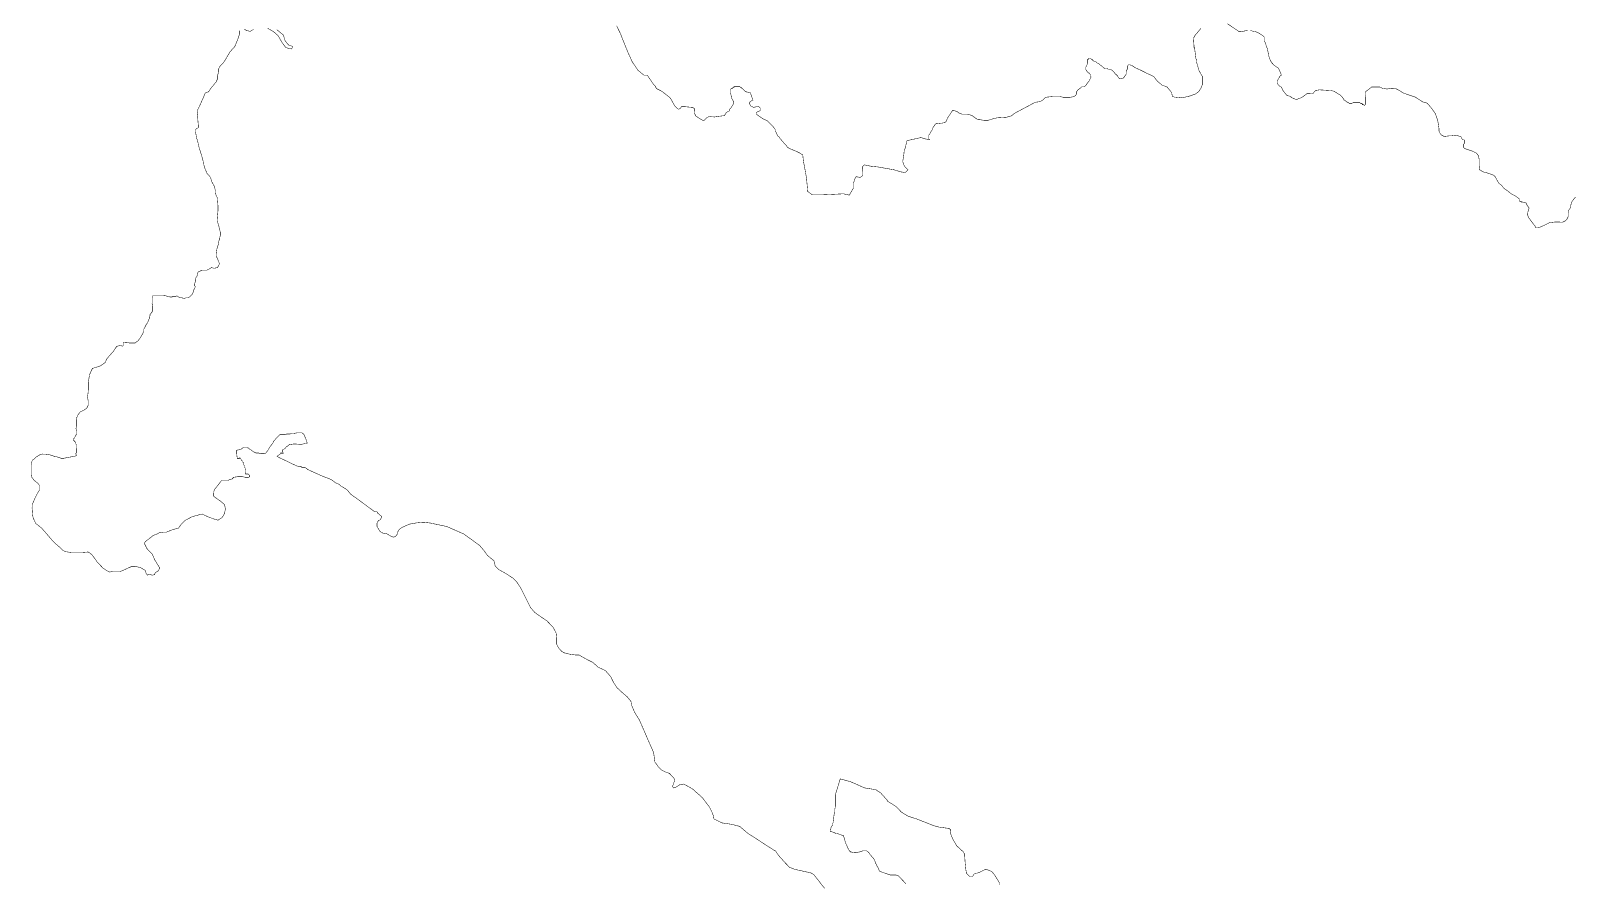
# Model space of a CAD drawing. Header units: metres. Extents: x 273899 to 302286, y 1977397 to 2102169.
# Drawn here: x 281283 to 290609, y 2013582 to 2018734 of the extents above; entities that cross this region are included whole.
import ezdxf

# ---------------------------------------------------------------- set-up
doc = ezdxf.new("R2010")
doc.units = ezdxf.units.M
doc.header["$MEASUREMENT"] = 0
doc.layers.add('HAZARDS LINE', color=1, linetype='Continuous')

msp = doc.modelspace()

# ---------------------------------------------------------------- linework, layer by layer
at = {"layer": 'HAZARDS LINE', "lineweight": 18}
for points in [[(282574.1, 2018743.3, 3, 3, 0), (282590, 2018735.2, 3, 3, 0), (282610, 2018730.9, 3, 3, 0), (282630.2, 2018742.8, 3, 3, 0)], [(282714.3, 2018749.9, 3, 3, 0), (282750.2, 2018729.5, 3, 3, 0), (282778, 2018705.2, 3, 3, 0), (282801.6, 2018664.9, 3, 3, 0), (282825.3, 2018632.6, 3, 3, 0), (282857.3, 2018624.3, 3, 3, 0), (282865.4, 2018632.2, 3, 3, 0), (282865.4, 2018640.2, 3, 3, 0), (282841.5, 2018648.5, 3, 3, 0), (282821.7, 2018672.7, 3, 3, 0), (282810.1, 2018708.9, 3, 3, 0), (282770.3, 2018741.3, 3, 3, 0)], [(284825.4, 2018764.5, 3, 3, 0), (284849, 2018716.2, 3, 3, 0), (284872.4, 2018655.9, 3, 3, 0), (284895.9, 2018599.5, 3, 3, 0), (284919.4, 2018547.2, 3, 3, 0), (284954.9, 2018494.8, 3, 3, 0), (284990.6, 2018466.4, 3, 3, 0), (285010.7, 2018466.2, 3, 3, 0), (285018.6, 2018454.1, 3, 3, 0), (285030.4, 2018437.9, 3, 3, 0), (285046.2, 2018413.7, 3, 3, 0), (285058.1, 2018401.6, 3, 3, 0), (285062, 2018393.5, 3, 3, 0), (285065.9, 2018385.5, 3, 3, 0), (285097.8, 2018369.1, 3, 3, 0), (285129.6, 2018344.8, 3, 3, 0), (285149.5, 2018328.6, 3, 3, 0), (285177, 2018280.2, 3, 3, 0), (285192.9, 2018264, 3, 3, 0), (285200.8, 2018259.9, 3, 3, 0), (285212.9, 2018267.8, 3, 3, 0), (285217, 2018275.8, 3, 3, 0), (285237.1, 2018275.6, 3, 3, 0), (285285.1, 2018271.1, 3, 3, 0), (285297, 2018263, 3, 3, 0), (285296.7, 2018234.9, 3, 3, 0), (285304.6, 2018218.8, 3, 3, 0), (285336.4, 2018198.5, 3, 3, 0), (285352.4, 2018190.3, 3, 3, 0), (285364.5, 2018202.2, 3, 3, 0), (285372.6, 2018210.1, 3, 3, 0), (285388.7, 2018218, 3, 3, 0), (285400.7, 2018213.8, 3, 3, 0), (285420.7, 2018213.6, 3, 3, 0), (285440.7, 2018217.4, 3, 3, 0), (285476.8, 2018221.1, 3, 3, 0), (285489.1, 2018241, 3, 3, 0), (285505.2, 2018248.8, 3, 3, 0), (285509.3, 2018260.8, 3, 3, 0), (285517.4, 2018268.7, 3, 3, 0), (285529.6, 2018288.6, 3, 3, 0), (285533.8, 2018304.6, 3, 3, 0), (285522, 2018324.8, 3, 3, 0), (285514.3, 2018356.9, 3, 3, 0), (285514.5, 2018380.9, 3, 3, 0), (285518.6, 2018384.9, 3, 3, 0), (285526.6, 2018384.8, 3, 3, 0), (285526.6, 2018388.8, 3, 3, 0), (285530.7, 2018392.8, 3, 3, 0), (285534.7, 2018392.7, 3, 3, 0), (285534.7, 2018396.7, 3, 3, 0), (285570.7, 2018396.4, 3, 3, 0), (285574.7, 2018392.3, 3, 3, 0), (285578.7, 2018392.3, 3, 3, 0), (285578.7, 2018388.3, 3, 3, 0), (285582.7, 2018388.2, 3, 3, 0), (285586.6, 2018384.2, 3, 3, 0), (285594.6, 2018376.1, 3, 3, 0), (285602.5, 2018368, 3, 3, 0), (285606.5, 2018368, 3, 3, 0), (285610.5, 2018363.9, 3, 3, 0), (285614.5, 2018363.9, 3, 3, 0), (285634.5, 2018359.7, 3, 3, 0), (285642.2, 2018335.6, 3, 3, 0), (285650, 2018315.5, 3, 3, 0), (285633.9, 2018307.6, 3, 3, 0), (285629.8, 2018299.6, 3, 3, 0), (285629.8, 2018291.6, 3, 3, 0), (285637.7, 2018279.5, 3, 3, 0), (285653.6, 2018271.3, 3, 3, 0), (285669.7, 2018275.2, 3, 3, 0), (285681.7, 2018279.1, 3, 3, 0), (285693.6, 2018266.9, 3, 3, 0), (285693.4, 2018250.9, 3, 3, 0), (285681.4, 2018247, 3, 3, 0), (285669.3, 2018239.1, 3, 3, 0), (285669.2, 2018231.1, 3, 3, 0), (285709, 2018202.7, 3, 3, 0), (285736.9, 2018190.4, 3, 3, 0), (285772.6, 2018154, 3, 3, 0), (285784.4, 2018137.8, 3, 3, 0), (285784.3, 2018125.8, 3, 3, 0), (285792.2, 2018117.7, 3, 3, 0), (285796.1, 2018105.6, 3, 3, 0), (285804, 2018093.5, 3, 3, 0), (285808, 2018093.5, 3, 3, 0), (285808, 2018089.5, 3, 3, 0), (285812, 2018089.5, 3, 3, 0), (285811.9, 2018085.5, 3, 3, 0), (285835.7, 2018057.2, 3, 3, 0), (285839.6, 2018053.1, 3, 3, 0), (285843.6, 2018049.1, 3, 3, 0), (285851.5, 2018041, 3, 3, 0), (285859.4, 2018028.9, 3, 3, 0), (285875.4, 2018020.7, 3, 3, 0), (285915.2, 2018004.3, 3, 3, 0), (285931.2, 2017996.1, 3, 3, 0), (285951.1, 2017983.9, 3, 3, 0), (285954.7, 2017947.8, 3, 3, 0), (285962.3, 2017907.6, 3, 3, 0), (285973.7, 2017843.4, 3, 3, 0), (285980.9, 2017763.2, 3, 3, 0), (286008.7, 2017742.9, 3, 3, 0), (286056.8, 2017742.4, 3, 3, 0), (286132.9, 2017745.7, 3, 3, 0), (286197.1, 2017749, 3, 3, 0), (286233, 2017740.6, 3, 3, 0), (286237.1, 2017748.6, 3, 3, 0), (286257.5, 2017784.5, 3, 3, 0), (286257.8, 2017812.5, 3, 3, 0), (286266.1, 2017840.5, 3, 3, 0), (286274.2, 2017852.4, 3, 3, 0), (286298.2, 2017848.1, 3, 3, 0), (286314.3, 2017860, 3, 3, 0), (286314.5, 2017880, 3, 3, 0), (286310.7, 2017900.1, 3, 3, 0), (286310.9, 2017912.1, 3, 3, 0), (286323, 2017924, 3, 3, 0), (286363, 2017915.6, 3, 3, 0), (286407, 2017911.1, 3, 3, 0), (286503, 2017894.1, 3, 3, 0), (286542.9, 2017881.7, 3, 3, 0), (286570.9, 2017877.4, 3, 3, 0), (286587.1, 2017893.3, 3, 3, 0), (286579.1, 2017901.4, 3, 3, 0), (286567.2, 2017913.5, 3, 3, 0), (286559.4, 2017929.6, 3, 3, 0), (286555.5, 2017945.7, 3, 3, 0), (286559.8, 2017969.7, 3, 3, 0), (286564.2, 2018005.7, 3, 3, 0), (286572.5, 2018033.7, 3, 3, 0), (286580.8, 2018069.6, 3, 3, 0), (286613, 2018077.3, 3, 3, 0), (286649.1, 2018085, 3, 3, 0), (286665.2, 2018088.8, 3, 3, 0), (286693.1, 2018080.5, 3, 3, 0), (286717.1, 2018076.3, 3, 3, 0), (286713.1, 2018080.3, 3, 3, 0), (286713.4, 2018104.3, 3, 3, 0), (286717.4, 2018108.3, 3, 3, 0), (286725.6, 2018124.2, 3, 3, 0), (286733.7, 2018136.2, 3, 3, 0), (286737.8, 2018144.1, 3, 3, 0), (286737.9, 2018148.2, 3, 3, 0), (286754.1, 2018172, 3, 3, 0), (286786.2, 2018175.7, 3, 3, 0), (286790.2, 2018175.7, 3, 3, 0), (286810.3, 2018179.5, 3, 3, 0), (286818.4, 2018187.4, 3, 3, 0), (286826.6, 2018207.3, 3, 3, 0), (286842.8, 2018231.2, 3, 3, 0), (286851, 2018243.2, 3, 3, 0), (286855.1, 2018251.1, 3, 3, 0), (286867.1, 2018251, 3, 3, 0), (286883.1, 2018246.8, 3, 3, 0), (286899, 2018234.7, 3, 3, 0), (286914.9, 2018230.5, 3, 3, 0), (286947, 2018230.2, 3, 3, 0), (286974.9, 2018221.9, 3, 3, 0), (286990.8, 2018209.7, 3, 3, 0), (287002.8, 2018201.5, 3, 3, 0), (287010.7, 2018197.5, 3, 3, 0), (287018.8, 2018197.4, 3, 3, 0), (287046.7, 2018193.1, 3, 3, 0), (287070.8, 2018192.8, 3, 3, 0), (287094.9, 2018200.6, 3, 3, 0), (287127, 2018208.3, 3, 3, 0), (287183.1, 2018211.7, 3, 3, 0), (287211.2, 2018219.5, 3, 3, 0), (287231.4, 2018235.3, 3, 3, 0), (287267.7, 2018254.9, 3, 3, 0), (287320, 2018282.5, 3, 3, 0), (287356.3, 2018302.1, 3, 3, 0), (287384.4, 2018305.8, 3, 3, 0), (287400.5, 2018313.7, 3, 3, 0), (287416.6, 2018329.5, 3, 3, 0), (287428.7, 2018333.4, 3, 3, 0), (287464.8, 2018337.1, 3, 3, 0), (287508.8, 2018336.6, 3, 3, 0), (287524.8, 2018332.5, 3, 3, 0), (287564.9, 2018332, 3, 3, 0), (287589, 2018335.8, 3, 3, 0), (287601, 2018343.7, 3, 3, 0), (287605.1, 2018351.7, 3, 3, 0), (287605.3, 2018363.7, 3, 3, 0), (287613.4, 2018375.6, 3, 3, 0), (287629.5, 2018387.5, 3, 3, 0), (287637.6, 2018395.4, 3, 3, 0), (287653.6, 2018395.2, 3, 3, 0), (287665.8, 2018407.1, 3, 3, 0), (287669.9, 2018415.1, 3, 3, 0), (287682, 2018431, 3, 3, 0), (287690.2, 2018447, 3, 3, 0), (287694.3, 2018454.9, 3, 3, 0), (287690.4, 2018463, 3, 3, 0), (287690.5, 2018471, 3, 3, 0), (287682.5, 2018475.1, 3, 3, 0), (287682.5, 2018479.1, 3, 3, 0), (287678.5, 2018479.1, 3, 3, 0), (287674.6, 2018483.2, 3, 3, 0), (287670.6, 2018487.2, 3, 3, 0), (287666.7, 2018495.3, 3, 3, 0), (287662.7, 2018499.3, 3, 3, 0), (287662.9, 2018515.3, 3, 3, 0), (287671.1, 2018531.3, 3, 3, 0), (287671.3, 2018559.3, 3, 3, 0), (287675.3, 2018559.3, 3, 3, 0), (287679.4, 2018567.3, 3, 3, 0), (287691.4, 2018567.1, 3, 3, 0), (287695.4, 2018563.1, 3, 3, 0), (287703.4, 2018559, 3, 3, 0), (287703.3, 2018555, 3, 3, 0), (287711.3, 2018550.9, 3, 3, 0), (287715.3, 2018550.9, 3, 3, 0), (287719.3, 2018546.8, 3, 3, 0), (287723.3, 2018546.8, 3, 3, 0), (287731.2, 2018538.7, 3, 3, 0), (287735.2, 2018538.6, 3, 3, 0), (287743.2, 2018534.6, 3, 3, 0), (287743.1, 2018530.5, 3, 3, 0), (287759.1, 2018522.4, 3, 3, 0), (287759, 2018518.4, 3, 3, 0), (287763, 2018518.3, 3, 3, 0), (287767, 2018514.3, 3, 3, 0), (287771, 2018510.2, 3, 3, 0), (287778.9, 2018506.1, 3, 3, 0), (287791, 2018506, 3, 3, 0), (287798.9, 2018501.9, 3, 3, 0), (287806.9, 2018501.9, 3, 3, 0), (287814.9, 2018497.8, 3, 3, 0), (287818.9, 2018497.7, 3, 3, 0), (287822.9, 2018493.7, 3, 3, 0), (287830.8, 2018485.6, 3, 3, 0), (287834.8, 2018481.5, 3, 3, 0), (287838.7, 2018477.5, 3, 3, 0), (287838.7, 2018473.5, 3, 3, 0), (287846.7, 2018469.4, 3, 3, 0), (287850.6, 2018465.4, 3, 3, 0), (287854.6, 2018461.3, 3, 3, 0), (287858.5, 2018453.3, 3, 3, 0), (287862.5, 2018449.2, 3, 3, 0), (287866.4, 2018445.2, 3, 3, 0), (287870.5, 2018445.1, 3, 3, 0), (287890.5, 2018448.9, 3, 3, 0), (287906.8, 2018472.8, 3, 3, 0), (287907, 2018492.8, 3, 3, 0), (287915.1, 2018504.8, 3, 3, 0), (287915.3, 2018520.8, 3, 3, 0), (287919.4, 2018528.8, 3, 3, 0), (287931.4, 2018528.6, 3, 3, 0), (287935.4, 2018524.6, 3, 3, 0), (287939.4, 2018524.5, 3, 3, 0), (287947.3, 2018520.5, 3, 3, 0), (287959.3, 2018512.3, 3, 3, 0), (287967.2, 2018508.2, 3, 3, 0), (287995.1, 2018495.9, 3, 3, 0), (288035, 2018475.5, 3, 3, 0), (288062.9, 2018463.2, 3, 3, 0), (288074.8, 2018455.1, 3, 3, 0), (288094.6, 2018430.8, 3, 3, 0), (288098.6, 2018426.8, 3, 3, 0), (288122.4, 2018406.5, 3, 3, 0), (288134.4, 2018402.4, 3, 3, 0), (288142.4, 2018398.3, 3, 3, 0), (288154.3, 2018394.2, 3, 3, 0), (288174.1, 2018369.9, 3, 3, 0), (288182, 2018357.8, 3, 3, 0), (288185.8, 2018337.8, 3, 3, 0), (288197.8, 2018333.6, 3, 3, 0), (288237.8, 2018329.2, 3, 3, 0), (288261.9, 2018333, 3, 3, 0), (288294, 2018340.7, 3, 3, 0), (288326.2, 2018352.4, 3, 3, 0), (288346.3, 2018368.2, 3, 3, 0), (288358.6, 2018388.1, 3, 3, 0), (288366.8, 2018408, 3, 3, 0), (288367.3, 2018460.1, 3, 3, 0), (288363.3, 2018464.1, 3, 3, 0), (288343.7, 2018500.4, 3, 3, 0), (288343.7, 2018504.4, 3, 3, 0), (288332.1, 2018544.6, 3, 3, 0), (288332.3, 2018560.6, 3, 3, 0), (288328.3, 2018564.7, 3, 3, 0), (288320.9, 2018624.8, 3, 3, 0), (288321, 2018632.8, 3, 3, 0), (288317, 2018632.9, 3, 3, 0), (288317, 2018636.9, 3, 3, 0), (288313.5, 2018689, 3, 3, 0), (288321.7, 2018704.9, 3, 3, 0), (288358.2, 2018748.6, 3, 3, 0)], [(288518.7, 2018777.1, 3, 3, 0), (288589.4, 2018729.2, 3, 3, 0), (288601.4, 2018729.1, 3, 3, 0), (288641.5, 2018736.8, 3, 3, 0)], [(286082.3, 2013551.7, 3, 3, 0), (286019, 2013632.4, 3, 3, 0), (286007.1, 2013640.6, 3, 3, 0), (285999.1, 2013644.6, 3, 3, 0), (285903.2, 2013665.6, 3, 3, 0), (285871.3, 2013678, 3, 3, 0), (285843.5, 2013706.3, 3, 3, 0), (285803.9, 2013750.8, 3, 3, 0), (285788.1, 2013775, 3, 3, 0), (285784.2, 2013779, 3, 3, 0), (285780.2, 2013779.1, 3, 3, 0), (285617, 2013884.9, 3, 3, 0), (285569.4, 2013925.4, 3, 3, 0), (285521.4, 2013937.9, 3, 3, 0), (285461.4, 2013946.6, 3, 3, 0), (285429.6, 2013962.9, 3, 3, 0), (285413.6, 2013971.1, 3, 3, 0), (285409.8, 2013991.2, 3, 3, 0), (285402, 2014011.3, 3, 3, 0), (285386.3, 2014043.5, 3, 3, 0), (285342.8, 2014100, 3, 3, 0), (285283.3, 2014152.7, 3, 3, 0), (285231.5, 2014181.3, 3, 3, 0), (285207.4, 2014177.5, 3, 3, 0), (285183.2, 2014161.7, 3, 3, 0), (285171.2, 2014157.8, 3, 3, 0), (285163.2, 2014165.9, 3, 3, 0), (285167.4, 2014177.9, 3, 3, 0), (285175.6, 2014201.9, 3, 3, 0), (285171.8, 2014217.9, 3, 3, 0), (285155.9, 2014234.1, 3, 3, 0), (285144, 2014246.3, 3, 3, 0), (285120.1, 2014254.5, 3, 3, 0), (285096.2, 2014266.8, 3, 3, 0), (285076.4, 2014287, 3, 3, 0), (285056.6, 2014315.3, 3, 3, 0), (285049.2, 2014371.4, 3, 3, 0), (285013.9, 2014451.9, 3, 3, 0), (284963.1, 2014568.6, 3, 3, 0), (284935.5, 2014612.9, 3, 3, 0), (284915.9, 2014657.2, 3, 3, 0), (284912.1, 2014681.3, 3, 3, 0), (284888.4, 2014709.6, 3, 3, 0), (284864.5, 2014729.8, 3, 3, 0), (284828.8, 2014762.3, 3, 3, 0), (284805.2, 2014798.6, 3, 3, 0), (284789.5, 2014830.8, 3, 3, 0), (284757.8, 2014867.1, 3, 3, 0), (284713.9, 2014887.6, 3, 3, 0), (284682.2, 2014916, 3, 3, 0), (284642.3, 2014936.4, 3, 3, 0), (284598.5, 2014960.9, 3, 3, 0), (284578.5, 2014961.1, 3, 3, 0), (284546.5, 2014965.4, 3, 3, 0), (284510.5, 2014973.8, 3, 3, 0), (284494.6, 2014982, 3, 3, 0), (284478.7, 2014998.2, 3, 3, 0), (284470.8, 2015010.3, 3, 3, 0), (284463, 2015026.4, 3, 3, 0), (284463.3, 2015058.4, 3, 3, 0), (284459.7, 2015094.5, 3, 3, 0), (284440, 2015130.8, 3, 3, 0), (284404.3, 2015167.2, 3, 3, 0), (284356.6, 2015199.7, 3, 3, 0), (284328.8, 2015220, 3, 3, 0), (284305, 2015248.3, 3, 3, 0), (284246.1, 2015365.1, 3, 3, 0), (284222.5, 2015401.4, 3, 3, 0), (284198.7, 2015425.7, 3, 3, 0), (284154.9, 2015454.2, 3, 3, 0), (284111.1, 2015478.7, 3, 3, 0), (284091.3, 2015498.9, 3, 3, 0), (284083.6, 2015531, 3, 3, 0), (284043.9, 2015563.5, 3, 3, 0), (284024.1, 2015591.7, 3, 3, 0), (283996.4, 2015624, 3, 3, 0), (283901, 2015693.1, 3, 3, 0), (283797.3, 2015738.2, 3, 3, 0), (283697.4, 2015759.3, 3, 3, 0), (283657.4, 2015763.7, 3, 3, 0), (283617.3, 2015760.1, 3, 3, 0), (283573.1, 2015752.5, 3, 3, 0), (283536.9, 2015736.9, 3, 3, 0), (283516.8, 2015725.1, 3, 3, 0), (283504.6, 2015713.2, 3, 3, 0), (283500.4, 2015693.2, 3, 3, 0), (283488.2, 2015677.3, 3, 3, 0), (283476.2, 2015673.4, 3, 3, 0), (283464.2, 2015677.5, 3, 3, 0), (283436.3, 2015693.8, 3, 3, 0), (283412.3, 2015698.1, 3, 3, 0), (283396.4, 2015706.3, 3, 3, 0), (283388.5, 2015718.4, 3, 3, 0), (283376.7, 2015738.5, 3, 3, 0), (283376.9, 2015758.5, 3, 3, 0), (283385.1, 2015774.5, 3, 3, 0), (283397.1, 2015778.4, 3, 3, 0), (283405.4, 2015798.3, 3, 3, 0), (283381.5, 2015818.6, 3, 3, 0), (283377.6, 2015822.6, 3, 3, 0), (283377.6, 2015826.6, 3, 3, 0), (283373.6, 2015826.7, 3, 3, 0), (283357.6, 2015830.8, 3, 3, 0), (283270.2, 2015895.8, 3, 3, 0), (283218.5, 2015932.4, 3, 3, 0), (283194.7, 2015960.7, 3, 3, 0), (283154.9, 2015985.1, 3, 3, 0), (283147, 2015993.2, 3, 3, 0), (283127, 2016001.5, 3, 3, 0), (283099.2, 2016021.8, 3, 3, 0), (283079.3, 2016030, 3, 3, 0), (283047.3, 2016042.3, 3, 3, 0), (283019.4, 2016054.6, 3, 3, 0), (282991.5, 2016066.9, 3, 3, 0), (282955.6, 2016083.3, 3, 3, 0), (282951.7, 2016087.4, 3, 3, 0), (282939.7, 2016095.5, 3, 3, 0), (282919.7, 2016095.7, 3, 3, 0), (282919.7, 2016099.7, 3, 3, 0), (282907.7, 2016099.8, 3, 3, 0), (282891.7, 2016104, 3, 3, 0), (282855.9, 2016120.4, 3, 3, 0), (282831.9, 2016132.7, 3, 3, 0), (282788.1, 2016153.1, 3, 3, 0), (282772.2, 2016161.3, 3, 3, 0), (282776.2, 2016165.3, 3, 3, 0), (282788.3, 2016173.2, 3, 3, 0), (282796.4, 2016185.1, 3, 3, 0), (282796.4, 2016181.1, 3, 3, 0), (282800.4, 2016177, 3, 3, 0), (282808.4, 2016177, 3, 3, 0), (282808.4, 2016185, 3, 3, 0), (282804.5, 2016189, 3, 3, 0), (282804.6, 2016201, 3, 3, 0), (282820.7, 2016208.9, 3, 3, 0), (282824.8, 2016216.9, 3, 3, 0), (282828.8, 2016220.8, 3, 3, 0), (282836.9, 2016224.7, 3, 3, 0), (282840.9, 2016228.7, 3, 3, 0), (282845, 2016232.7, 3, 3, 0), (282849, 2016232.6, 3, 3, 0), (282869.1, 2016236.4, 3, 3, 0), (282901.1, 2016236.1, 3, 3, 0), (282909.1, 2016232, 3, 3, 0), (282941.2, 2016239.7, 3, 3, 0), (282953.2, 2016239.6, 3, 3, 0), (282953.3, 2016247.6, 3, 3, 0), (282949.4, 2016259.7, 3, 3, 0), (282937.7, 2016287.8, 3, 3, 0), (282933.7, 2016295.9, 3, 3, 0), (282929.8, 2016299.9, 3, 3, 0), (282921.8, 2016304, 3, 3, 0), (282893.8, 2016304.3, 3, 3, 0), (282873.7, 2016300.5, 3, 3, 0), (282861.7, 2016300.6, 3, 3, 0), (282849.6, 2016296.7, 3, 3, 0), (282829.6, 2016296.9, 3, 3, 0), (282821.6, 2016293, 3, 3, 0), (282789.5, 2016293.3, 3, 3, 0), (282781.4, 2016285.4, 3, 3, 0), (282769.3, 2016273.5, 3, 3, 0), (282749, 2016249.7, 3, 3, 0), (282749, 2016245.7, 3, 3, 0), (282744.9, 2016241.7, 3, 3, 0), (282740.8, 2016233.7, 3, 3, 0), (282736.8, 2016229.8, 3, 3, 0), (282720.5, 2016205.9, 3, 3, 0), (282716.4, 2016197.9, 3, 3, 0), (282704.3, 2016182, 3, 3, 0), (282696.2, 2016178.1, 3, 3, 0), (282672.2, 2016178.3, 3, 3, 0), (282660.2, 2016182.5, 3, 3, 0), (282644.2, 2016182.6, 3, 3, 0), (282640.2, 2016186.7, 3, 3, 0), (282636.2, 2016186.7, 3, 3, 0), (282628.3, 2016190.8, 3, 3, 0), (282616.3, 2016198.9, 3, 3, 0), (282612.4, 2016203, 3, 3, 0), (282608.3, 2016203, 3, 3, 0), (282600.4, 2016211.1, 3, 3, 0), (282596.4, 2016211.2, 3, 3, 0), (282596.5, 2016215.2, 3, 3, 0), (282568.4, 2016215.5, 3, 3, 0), (282552.3, 2016203.6, 3, 3, 0), (282532.2, 2016199.8, 3, 3, 0), (282528.2, 2016199.8, 3, 3, 0), (282528, 2016179.8, 3, 3, 0), (282531.7, 2016147.7, 3, 3, 0), (282539.7, 2016147.6, 3, 3, 0), (282543.7, 2016151.6, 3, 3, 0), (282547.7, 2016151.6, 3, 3, 0), (282547.7, 2016147.6, 3, 3, 0), (282551.7, 2016147.5, 3, 3, 0), (282555.7, 2016143.5, 3, 3, 0), (282555.6, 2016139.5, 3, 3, 0), (282559.6, 2016135.4, 3, 3, 0), (282563.6, 2016135.4, 3, 3, 0), (282563.5, 2016127.4, 3, 3, 0), (282567.5, 2016127.3, 3, 3, 0), (282571.4, 2016111.3, 3, 3, 0), (282575.3, 2016103.2, 3, 3, 0), (282575.2, 2016095.2, 3, 3, 0), (282579.2, 2016091.2, 3, 3, 0), (282579.1, 2016083.1, 3, 3, 0), (282583.1, 2016079.1, 3, 3, 0), (282582.8, 2016055.1, 3, 3, 0), (282598.8, 2016054.9, 3, 3, 0), (282606.8, 2016046.8, 3, 3, 0), (282606.7, 2016038.8, 3, 3, 0), (282598.6, 2016034.9, 3, 3, 0), (282582.6, 2016035, 3, 3, 0), (282562.6, 2016039.2, 3, 3, 0), (282538.6, 2016039.5, 3, 3, 0), (282510.5, 2016035.8, 3, 3, 0), (282498.4, 2016023.9, 3, 3, 0), (282494.4, 2016023.9, 3, 3, 0), (282482.3, 2016020, 3, 3, 0), (282478.3, 2016016.1, 3, 3, 0), (282438.2, 2016016.5, 3, 3, 0), (282434.2, 2016012.5, 3, 3, 0), (282393.6, 2015960.8, 3, 3, 0), (282389.5, 2015948.9, 3, 3, 0), (282389.2, 2015920.8, 3, 3, 0), (282405.1, 2015908.6, 3, 3, 0), (282428.9, 2015892.4, 3, 3, 0), (282452.8, 2015872.1, 3, 3, 0), (282456.7, 2015860, 3, 3, 0), (282460.5, 2015844, 3, 3, 0), (282456.3, 2015828, 3, 3, 0), (282452.2, 2015812, 3, 3, 0), (282439.9, 2015792.1, 3, 3, 0), (282415.7, 2015776.3, 3, 3, 0), (282399.8, 2015780.5, 3, 3, 0), (282363.8, 2015792.9, 3, 3, 0), (282335.9, 2015805.2, 3, 3, 0), (282320, 2015813.4, 3, 3, 0), (282303.9, 2015809.5, 3, 3, 0), (282275.8, 2015801.8, 3, 3, 0), (282259.8, 2015797.9, 3, 3, 0), (282215.4, 2015774.4, 3, 3, 0), (282195.2, 2015754.5, 3, 3, 0), (282174.9, 2015726.7, 3, 3, 0), (282154.8, 2015722.9, 3, 3, 0), (282130.7, 2015715.1, 3, 3, 0), (282102.6, 2015703.4, 3, 3, 0), (282082.5, 2015703.6, 3, 3, 0), (282058.5, 2015699.8, 3, 3, 0), (282038.3, 2015688, 3, 3, 0), (282034.3, 2015688.1, 3, 3, 0), (282022.3, 2015684.2, 3, 3, 0), (282014.2, 2015676.2, 3, 3, 0), (281977.8, 2015648.6, 3, 3, 0), (281969.7, 2015636.6, 3, 3, 0), (281985.4, 2015604.4, 3, 3, 0), (282001.3, 2015588.2, 3, 3, 0), (282017.1, 2015572, 3, 3, 0), (282032.8, 2015535.8, 3, 3, 0), (282060.4, 2015491.5, 3, 3, 0), (282060.3, 2015483.5, 3, 3, 0), (282056.2, 2015471.5, 3, 3, 0), (282044.1, 2015463.6, 3, 3, 0), (282036, 2015459.7, 3, 3, 0), (282031.9, 2015447.7, 3, 3, 0), (282019.8, 2015443.8, 3, 3, 0), (281999.8, 2015448, 3, 3, 0), (281987.8, 2015444.1, 3, 3, 0), (281979.9, 2015456.2, 3, 3, 0), (281976, 2015472.3, 3, 3, 0), (281948.2, 2015488.6, 3, 3, 0), (281916.2, 2015497, 3, 3, 0), (281892.2, 2015497.2, 3, 3, 0), (281880.1, 2015489.3, 3, 3, 0), (281876.1, 2015489.4, 3, 3, 0), (281860, 2015481.5, 3, 3, 0), (281823.8, 2015465.8, 3, 3, 0), (281779.7, 2015466.3, 3, 3, 0), (281759.6, 2015462.5, 3, 3, 0), (281743.7, 2015470.7, 3, 3, 0), (281719.8, 2015486.9, 3, 3, 0), (281688.1, 2015519.3, 3, 3, 0), (281684.2, 2015523.4, 3, 3, 0), (281680.2, 2015527.4, 3, 3, 0), (281680.2, 2015531.4, 3, 3, 0), (281676.3, 2015535.4, 3, 3, 0), (281652.6, 2015567.7, 3, 3, 0), (281636.7, 2015579.9, 3, 3, 0), (281628.7, 2015584, 3, 3, 0), (281588.6, 2015580.4, 3, 3, 0), (281528.5, 2015581, 3, 3, 0), (281496.5, 2015585.4, 3, 3, 0), (281476.6, 2015593.6, 3, 3, 0), (281456.8, 2015613.8, 3, 3, 0), (281432.9, 2015634.1, 3, 3, 0), (281413.1, 2015654.3, 3, 3, 0), (281349.8, 2015727.1, 3, 3, 0), (281329.9, 2015743.3, 3, 3, 0), (281314, 2015755.5, 3, 3, 0), (281298.3, 2015787.7, 3, 3, 0), (281294.5, 2015803.7, 3, 3, 0), (281290.9, 2015847.8, 3, 3, 0), (281291.1, 2015867.9, 3, 3, 0), (281299.3, 2015887.8, 3, 3, 0), (281311.6, 2015915.7, 3, 3, 0), (281323.9, 2015939.7, 3, 3, 0), (281336.1, 2015959.6, 3, 3, 0), (281336.3, 2015983.6, 3, 3, 0), (281328.5, 2015995.7, 3, 3, 0), (281320.5, 2016003.8, 3, 3, 0), (281304.6, 2016016, 3, 3, 0), (281288.8, 2016036.2, 3, 3, 0), (281285, 2016052.2, 3, 3, 0), (281285.6, 2016112.3, 3, 3, 0), (281289.8, 2016132.3, 3, 3, 0), (281293.9, 2016140.3, 3, 3, 0), (281301.9, 2016144.2, 3, 3, 0), (281310, 2016152.1, 3, 3, 0), (281318.1, 2016160.1, 3, 3, 0), (281326.2, 2016164, 3, 3, 0), (281338.3, 2016171.9, 3, 3, 0), (281350.3, 2016175.8, 3, 3, 0), (281370.3, 2016175.6, 3, 3, 0), (281398.3, 2016171.3, 3, 3, 0), (281422.3, 2016163, 3, 3, 0), (281442.3, 2016158.8, 3, 3, 0), (281466.2, 2016150.5, 3, 3, 0), (281482.2, 2016150.4, 3, 3, 0), (281542.4, 2016161.8, 3, 3, 0), (281558.5, 2016165.6, 3, 3, 0), (281554.7, 2016181.7, 3, 3, 0), (281558.7, 2016181.6, 3, 3, 0), (281559.2, 2016229.7, 3, 3, 0), (281555.2, 2016237.8, 3, 3, 0), (281555.3, 2016245.8, 3, 3, 0), (281551.3, 2016249.8, 3, 3, 0), (281547.4, 2016253.9, 3, 3, 0), (281543.4, 2016257.9, 3, 3, 0), (281539.4, 2016258, 3, 3, 0), (281539.5, 2016266, 3, 3, 0), (281547.6, 2016273.9, 3, 3, 0), (281551.7, 2016281.9, 3, 3, 0), (281559.8, 2016297.8, 3, 3, 0), (281560, 2016313.8, 3, 3, 0), (281556.2, 2016329.9, 3, 3, 0), (281560.3, 2016341.9, 3, 3, 0), (281560.7, 2016377.9, 3, 3, 0), (281556.8, 2016394, 3, 3, 0), (281564.9, 2016401.9, 3, 3, 0), (281569, 2016413.9, 3, 3, 0), (281581.2, 2016429.8, 3, 3, 0), (281605.4, 2016441.6, 3, 3, 0), (281621.5, 2016453.4, 3, 3, 0), (281629.7, 2016469.4, 3, 3, 0), (281630, 2016497.4, 3, 3, 0), (281626.2, 2016521.5, 3, 3, 0), (281630.5, 2016553.5, 3, 3, 0), (281631.1, 2016609.6, 3, 3, 0), (281635.4, 2016637.6, 3, 3, 0), (281639.6, 2016657.6, 3, 3, 0), (281647.8, 2016677.5, 3, 3, 0), (281656, 2016693.5, 3, 3, 0), (281668.1, 2016697.3, 3, 3, 0), (281680.1, 2016701.2, 3, 3, 0), (281696.2, 2016705.1, 3, 3, 0), (281716.3, 2016716.9, 3, 3, 0), (281732.5, 2016728.7, 3, 3, 0), (281736.5, 2016736.7, 3, 3, 0), (281740.7, 2016748.7, 3, 3, 0), (281760.9, 2016772.5, 3, 3, 0), (281785.3, 2016800.3, 3, 3, 0), (281797.5, 2016820.2, 3, 3, 0), (281805.6, 2016828.1, 3, 3, 0), (281825.6, 2016832, 3, 3, 0), (281837.6, 2016827.8, 3, 3, 0), (281841.7, 2016831.8, 3, 3, 0), (281841.9, 2016851.8, 3, 3, 0), (281861.9, 2016851.6, 3, 3, 0), (281877.9, 2016847.4, 3, 3, 0), (281913.9, 2016847.1, 3, 3, 0), (281918, 2016851, 3, 3, 0), (281930.1, 2016858.9, 3, 3, 0), (281942.2, 2016874.8, 3, 3, 0), (281950.4, 2016886.8, 3, 3, 0), (281950.4, 2016890.8, 3, 3, 0), (281958.5, 2016898.7, 3, 3, 0), (281962.6, 2016910.7, 3, 3, 0), (281966.7, 2016918.7, 3, 3, 0), (281966.8, 2016930.7, 3, 3, 0), (281983.2, 2016962.6, 3, 3, 0), (281987.2, 2016966.5, 3, 3, 0), (281991.3, 2016974.5, 3, 3, 0), (281995.4, 2016986.5, 3, 3, 0), (281999.5, 2016994.4, 3, 3, 0), (281999.6, 2017002.5, 3, 3, 0), (282003.7, 2017010.4, 3, 3, 0), (282003.8, 2017018.4, 3, 3, 0), (282007.8, 2017022.4, 3, 3, 0), (282011.9, 2017030.4, 3, 3, 0), (282016, 2017034.3, 3, 3, 0), (282020, 2017042.3, 3, 3, 0), (282020.3, 2017070.3, 3, 3, 0), (282016.5, 2017086.4, 3, 3, 0), (282016.9, 2017122.5, 3, 3, 0), (282020.9, 2017130.4, 3, 3, 0), (282021, 2017134.4, 3, 3, 0), (282093.1, 2017133.7, 3, 3, 0), (282125, 2017125.4, 3, 3, 0), (282137, 2017125.2, 3, 3, 0), (282141.1, 2017129.2, 3, 3, 0), (282161.1, 2017129, 3, 3, 0), (282165.2, 2017133, 3, 3, 0), (282177.1, 2017124.8, 3, 3, 0), (282193.1, 2017120.7, 3, 3, 0), (282213.1, 2017116.5, 3, 3, 0), (282221.1, 2017120.4, 3, 3, 0), (282233.1, 2017120.3, 3, 3, 0), (282241.2, 2017124.2, 3, 3, 0), (282253.3, 2017136.1, 3, 3, 0), (282261.4, 2017144, 3, 3, 0), (282269.7, 2017168, 3, 3, 0), (282269.7, 2017172, 3, 3, 0), (282273.8, 2017175.9, 3, 3, 0), (282277.9, 2017187.9, 3, 3, 0), (282273.9, 2017192, 3, 3, 0), (282274, 2017204, 3, 3, 0), (282278.2, 2017220, 3, 3, 0), (282278.3, 2017232, 3, 3, 0), (282282.5, 2017244, 3, 3, 0), (282286.5, 2017247.9, 3, 3, 0), (282290.6, 2017259.9, 3, 3, 0), (282294.8, 2017275.9, 3, 3, 0), (282319, 2017287.7, 3, 3, 0), (282347, 2017287.4, 3, 3, 0), (282363.1, 2017295.2, 3, 3, 0), (282375.2, 2017303.1, 3, 3, 0), (282391.2, 2017298.9, 3, 3, 0), (282411.2, 2017302.7, 3, 3, 0), (282419.4, 2017314.7, 3, 3, 0), (282423.5, 2017326.7, 3, 3, 0), (282419.6, 2017338.7, 3, 3, 0), (282415.7, 2017346.8, 3, 3, 0), (282411.8, 2017358.8, 3, 3, 0), (282403.9, 2017370.9, 3, 3, 0), (282404.1, 2017386.9, 3, 3, 0), (282408.4, 2017414.9, 3, 3, 0), (282416.7, 2017442.9, 3, 3, 0), (282420.9, 2017466.9, 3, 3, 0), (282425, 2017470.9, 3, 3, 0), (282425, 2017478.9, 3, 3, 0), (282429.2, 2017498.9, 3, 3, 0), (282429.4, 2017514.9, 3, 3, 0), (282421.7, 2017547, 3, 3, 0), (282417.9, 2017563.1, 3, 3, 0), (282410.1, 2017583.2, 3, 3, 0), (282410.2, 2017595.2, 3, 3, 0), (282414.7, 2017643.2, 3, 3, 0), (282415, 2017675.3, 3, 3, 0), (282411.5, 2017723.4, 3, 3, 0), (282403.7, 2017739.5, 3, 3, 0), (282399.8, 2017755.6, 3, 3, 0), (282399.9, 2017767.6, 3, 3, 0), (282392.2, 2017795.7, 3, 3, 0), (282376.5, 2017823.9, 3, 3, 0), (282372.6, 2017840, 3, 3, 0), (282364.8, 2017856.1, 3, 3, 0), (282348.9, 2017872.3, 3, 3, 0), (282333.3, 2017908.5, 3, 3, 0), (282321.8, 2017960.7, 3, 3, 0), (282298.5, 2018037, 3, 3, 0), (282290.9, 2018073.2, 3, 3, 0), (282287, 2018081.2, 3, 3, 0), (282279.4, 2018121.4, 3, 3, 0), (282279.5, 2018137.4, 3, 3, 0), (282283.6, 2018141.3, 3, 3, 0), (282283.6, 2018145.3, 3, 3, 0), (282291.6, 2018145.3, 3, 3, 0), (282295.7, 2018149.2, 3, 3, 0), (282295.8, 2018165.3, 3, 3, 0), (282292.3, 2018209.4, 3, 3, 0), (282288.4, 2018225.4, 3, 3, 0), (282292.5, 2018229.4, 3, 3, 0), (282288.7, 2018249.5, 3, 3, 0), (282300.9, 2018273.4, 3, 3, 0), (282313.2, 2018301.3, 3, 3, 0), (282329.6, 2018337.2, 3, 3, 0), (282333.7, 2018349.2, 3, 3, 0), (282337.8, 2018357.1, 3, 3, 0), (282341.9, 2018361.1, 3, 3, 0), (282357.9, 2018364.9, 3, 3, 0), (282370.2, 2018384.8, 3, 3, 0), (282406.7, 2018428.5, 3, 3, 0), (282406.7, 2018432.5, 3, 3, 0), (282410.8, 2018440.5, 3, 3, 0), (282411, 2018460.5, 3, 3, 0), (282419.2, 2018484.5, 3, 3, 0), (282419.4, 2018504.5, 3, 3, 0), (282427.6, 2018520.5, 3, 3, 0), (282431.7, 2018524.4, 3, 3, 0), (282439.8, 2018532.4, 3, 3, 0), (282447.8, 2018540.3, 3, 3, 0), (282460.1, 2018560.2, 3, 3, 0), (282476.4, 2018588.1, 3, 3, 0), (282488.6, 2018608, 3, 3, 0), (282517, 2018639.7, 3, 3, 0), (282533.4, 2018679.6, 3, 3, 0), (282545.8, 2018715.6, 3, 3, 0), (282546, 2018735.6, 3, 3, 0)], [(288657.5, 2018736.7, 3, 3, 0), (288669.5, 2018732.6, 3, 3, 0), (288689.5, 2018728.5, 3, 3, 0), (288709.4, 2018720.3, 3, 3, 0), (288733.3, 2018704.1, 3, 3, 0), (288741.3, 2018696.1, 3, 3, 0), (288741.1, 2018672, 3, 3, 0), (288749, 2018660, 3, 3, 0), (288752.9, 2018643.9, 3, 3, 0), (288760.8, 2018623.8, 3, 3, 0), (288764.6, 2018603.8, 3, 3, 0), (288772.4, 2018567.7, 3, 3, 0), (288780.3, 2018551.6, 3, 3, 0), (288788.2, 2018539.6, 3, 3, 0), (288804.1, 2018523.4, 3, 3, 0), (288828, 2018507.3, 3, 3, 0), (288843.7, 2018471.1, 3, 3, 0), (288843.7, 2018463.1, 3, 3, 0), (288839.7, 2018463.1, 3, 3, 0), (288835.6, 2018459.2, 3, 3, 0), (288831.6, 2018451.2, 3, 3, 0), (288827.5, 2018447.2, 3, 3, 0), (288827.5, 2018443.2, 3, 3, 0), (288823.5, 2018439.2, 3, 3, 0), (288823.4, 2018435.2, 3, 3, 0), (288819.4, 2018431.3, 3, 3, 0), (288819.3, 2018419.2, 3, 3, 0), (288823.3, 2018415.2, 3, 3, 0), (288823.3, 2018411.2, 3, 3, 0), (288827.2, 2018407.2, 3, 3, 0), (288831.2, 2018403.1, 3, 3, 0), (288835.2, 2018399.1, 3, 3, 0), (288839.2, 2018395.1, 3, 3, 0), (288843.2, 2018395, 3, 3, 0), (288855, 2018374.9, 3, 3, 0), (288855, 2018370.9, 3, 3, 0), (288859, 2018366.9, 3, 3, 0), (288862.9, 2018362.9, 3, 3, 0), (288878.8, 2018342.7, 3, 3, 0), (288898.8, 2018338.6, 3, 3, 0), (288906.7, 2018330.5, 3, 3, 0), (288934.7, 2018318.3, 3, 3, 0), (288954.7, 2018326.2, 3, 3, 0), (288966.8, 2018330.1, 3, 3, 0), (288982.9, 2018342, 3, 3, 0), (288999, 2018353.9, 3, 3, 0), (289035, 2018353.6, 3, 3, 0), (289051.1, 2018373.5, 3, 3, 0), (289075.2, 2018377.3, 3, 3, 0), (289147.2, 2018372.8, 3, 3, 0), (289163.2, 2018368.7, 3, 3, 0), (289203, 2018344.4, 3, 3, 0), (289211, 2018336.3, 3, 3, 0), (289222.9, 2018320.2, 3, 3, 0), (289222.8, 2018316.2, 3, 3, 0), (289226.9, 2018316.2, 3, 3, 0), (289230.8, 2018312.1, 3, 3, 0), (289246.7, 2018300, 3, 3, 0), (289250.7, 2018300, 3, 3, 0), (289254.7, 2018296, 3, 3, 0), (289270.7, 2018295.8, 3, 3, 0), (289278.8, 2018299.8, 3, 3, 0), (289318.8, 2018299.5, 3, 3, 0), (289322.8, 2018295.5, 3, 3, 0), (289330.8, 2018295.4, 3, 3, 0), (289334.7, 2018291.4, 3, 3, 0), (289334.7, 2018287.4, 3, 3, 0), (289342.7, 2018287.3, 3, 3, 0), (289346.7, 2018283.3, 3, 3, 0), (289354.8, 2018291.2, 3, 3, 0), (289355.1, 2018335.3, 3, 3, 0), (289351.2, 2018347.3, 3, 3, 0), (289351.3, 2018363.3, 3, 3, 0), (289391.5, 2018395, 3, 3, 0), (289439.6, 2018394.7, 3, 3, 0), (289455.5, 2018386.6, 3, 3, 0), (289483.5, 2018382.4, 3, 3, 0), (289507.6, 2018386.2, 3, 3, 0), (289523.6, 2018386.1, 3, 3, 0), (289543.6, 2018381.9, 3, 3, 0), (289583.4, 2018357.6, 3, 3, 0), (289655.3, 2018333.1, 3, 3, 0), (289699.1, 2018304.7, 3, 3, 0), (289727.1, 2018296.5, 3, 3, 0), (289750.9, 2018268.3, 3, 3, 0), (289774.6, 2018236.1, 3, 3, 0), (289782.5, 2018216, 3, 3, 0), (289790.3, 2018192, 3, 3, 0), (289798, 2018143.9, 3, 3, 0), (289797.9, 2018127.8, 3, 3, 0), (289805.8, 2018111.8, 3, 3, 0), (289813.7, 2018103.7, 3, 3, 0), (289829.7, 2018095.6, 3, 3, 0), (289861.7, 2018099.4, 3, 3, 0), (289873.7, 2018099.3, 3, 3, 0), (289897.8, 2018103.1, 3, 3, 0), (289929.7, 2018094.9, 3, 3, 0), (289933.7, 2018090.8, 3, 3, 0), (289933.7, 2018086.8, 3, 3, 0), (289941.6, 2018074.7, 3, 3, 0), (289949.6, 2018074.7, 3, 3, 0), (289953.6, 2018070.7, 3, 3, 0), (289953.4, 2018054.6, 3, 3, 0), (289945.4, 2018046.7, 3, 3, 0), (289945.3, 2018030.7, 3, 3, 0), (289953.2, 2018022.6, 3, 3, 0), (290001.1, 2018006.3, 3, 3, 0), (290025.1, 2017994.1, 3, 3, 0), (290036.9, 2017978, 3, 3, 0), (290040.8, 2017957.9, 3, 3, 0), (290040.5, 2017921.9, 3, 3, 0), (290044.3, 2017893.8, 3, 3, 0), (290064.3, 2017881.7, 3, 3, 0), (290096.2, 2017873.4, 3, 3, 0), (290128.2, 2017861.2, 3, 3, 0), (290140.1, 2017849.1, 3, 3, 0), (290148, 2017833, 3, 3, 0), (290159.8, 2017812.9, 3, 3, 0), (290175.8, 2017800.8, 3, 3, 0), (290187.6, 2017784.7, 3, 3, 0), (290215.5, 2017764.5, 3, 3, 0), (290235.4, 2017748.3, 3, 3, 0), (290259.3, 2017736.1, 3, 3, 0), (290275.3, 2017724, 3, 3, 0), (290283.2, 2017719.9, 3, 3, 0), (290283.1, 2017707.9, 3, 3, 0), (290287.1, 2017703.9, 3, 3, 0), (290295.1, 2017703.8, 3, 3, 0), (290295.1, 2017699.8, 3, 3, 0), (290299.1, 2017699.8, 3, 3, 0), (290323.1, 2017695.6, 3, 3, 0), (290331, 2017679.6, 3, 3, 0), (290342.9, 2017663.5, 3, 3, 0), (290338.8, 2017651.5, 3, 3, 0), (290334.7, 2017635.5, 3, 3, 0), (290334.5, 2017619.5, 3, 3, 0), (290338.5, 2017607.4, 3, 3, 0), (290350.3, 2017591.3, 3, 3, 0), (290362.2, 2017575.2, 3, 3, 0), (290378.1, 2017555.1, 3, 3, 0), (290382, 2017543.1, 3, 3, 0), (290398, 2017543, 3, 3, 0), (290426.1, 2017554.8, 3, 3, 0), (290466.3, 2017574.5, 3, 3, 0), (290498.4, 2017578.3, 3, 3, 0), (290546.4, 2017577.9, 3, 3, 0), (290562.5, 2017585.8, 3, 3, 0), (290570.5, 2017593.7, 3, 3, 0), (290578.6, 2017609.7, 3, 3, 0), (290578.8, 2017633.7, 3, 3, 0), (290582.9, 2017649.7, 3, 3, 0), (290591, 2017661.6, 3, 3, 0), (290599.3, 2017697.6, 3, 3, 0), (290607.4, 2017709.6, 3, 3, 0), (290623.5, 2017729.5, 3, 3, 0)], [(287140, 2013573, 3, 3, 0), (287140.1, 2013585, 3, 3, 0), (287132.2, 2013597.1, 3, 3, 0), (287112.5, 2013629.3, 3, 3, 0), (287096.7, 2013649.5, 3, 3, 0), (287092.7, 2013653.6, 3, 3, 0), (287080.8, 2013657.7, 3, 3, 0), (287060.8, 2013665.9, 3, 3, 0), (287056.8, 2013665.9, 3, 3, 0), (287024.6, 2013650.2, 3, 3, 0), (287004.5, 2013642.4, 3, 3, 0), (286996.5, 2013642.5, 3, 3, 0), (286992.4, 2013638.6, 3, 3, 0), (286988.4, 2013638.6, 3, 3, 0), (286984.4, 2013634.6, 3, 3, 0), (286980.3, 2013626.7, 3, 3, 0), (286976.3, 2013622.7, 3, 3, 0), (286960.2, 2013622.9, 3, 3, 0), (286956.3, 2013626.9, 3, 3, 0), (286948.3, 2013635, 3, 3, 0), (286944.4, 2013639, 3, 3, 0), (286940.4, 2013643.1, 3, 3, 0), (286936.7, 2013667.2, 3, 3, 0), (286933, 2013703.3, 3, 3, 0), (286929.5, 2013755.4, 3, 3, 0), (286929.6, 2013759.4, 3, 3, 0), (286925.6, 2013763.4, 3, 3, 0), (286921.7, 2013771.5, 3, 3, 0), (286882, 2013807.9, 3, 3, 0), (286858.4, 2013848.2, 3, 3, 0), (286846.7, 2013876.4, 3, 3, 0), (286842.9, 2013900.5, 3, 3, 0), (286843, 2013908.5, 3, 3, 0), (286839, 2013908.5, 3, 3, 0), (286839, 2013912.5, 3, 3, 0), (286775, 2013921.2, 3, 3, 0), (286743.1, 2013929.5, 3, 3, 0), (286639.3, 2013970.7, 3, 3, 0), (286587.4, 2013987.2, 3, 3, 0), (286547.6, 2014011.6, 3, 3, 0), (286527.8, 2014031.9, 3, 3, 0), (286515.9, 2014044, 3, 3, 0), (286492, 2014060.3, 3, 3, 0), (286464.2, 2014076.6, 3, 3, 0), (286464.2, 2014080.6, 3, 3, 0), (286424.6, 2014125.1, 3, 3, 0), (286420.6, 2014129.1, 3, 3, 0), (286400.7, 2014141.3, 3, 3, 0), (286396.8, 2014145.4, 3, 3, 0), (286376.8, 2014149.6, 3, 3, 0), (286352.8, 2014153.8, 3, 3, 0), (286348.8, 2014153.9, 3, 3, 0), (286324.8, 2014158.1, 3, 3, 0), (286241, 2014195, 3, 3, 0), (286181.1, 2014211.7, 3, 3, 0), (286177.1, 2014211.7, 3, 3, 0), (286148.1, 2014115.9, 3, 3, 0), (286147.3, 2014035.7, 3, 3, 0), (286143.3, 2014031.8, 3, 3, 0), (286143.1, 2014015.8, 3, 3, 0), (286134.4, 2013951.7, 3, 3, 0), (286134.4, 2013947.7, 3, 3, 0), (286130.3, 2013939.8, 3, 3, 0), (286130.2, 2013931.8, 3, 3, 0), (286122.1, 2013919.8, 3, 3, 0), (286117.8, 2013895.8, 3, 3, 0), (286121.8, 2013895.8, 3, 3, 0), (286129.8, 2013891.7, 3, 3, 0), (286141.8, 2013887.6, 3, 3, 0), (286149.8, 2013883.5, 3, 3, 0), (286169.7, 2013879.3, 3, 3, 0), (286177.7, 2013875.2, 3, 3, 0), (286193.7, 2013871, 3, 3, 0), (286197.7, 2013871, 3, 3, 0), (286197.7, 2013867, 3, 3, 0), (286201.5, 2013854.9, 3, 3, 0), (286209.3, 2013826.8, 3, 3, 0), (286217.1, 2013810.7, 3, 3, 0), (286221, 2013798.6, 3, 3, 0), (286232.8, 2013778.5, 3, 3, 0), (286236.8, 2013774.4, 3, 3, 0), (286240.7, 2013770.4, 3, 3, 0), (286244.7, 2013770.3, 3, 3, 0), (286264.7, 2013766.1, 3, 3, 0), (286272.7, 2013766.1, 3, 3, 0), (286284.8, 2013769.9, 3, 3, 0), (286288.8, 2013769.9, 3, 3, 0), (286304.9, 2013773.7, 3, 3, 0), (286312.9, 2013777.7, 3, 3, 0), (286336.9, 2013777.4, 3, 3, 0), (286348.9, 2013769.3, 3, 3, 0), (286356.8, 2013757.2, 3, 3, 0), (286380.5, 2013728.9, 3, 3, 0), (286384.5, 2013724.9, 3, 3, 0), (286392.2, 2013700.7, 3, 3, 0), (286396.2, 2013696.7, 3, 3, 0), (286400.1, 2013684.6, 3, 3, 0), (286404.1, 2013680.6, 3, 3, 0), (286415.8, 2013652.4, 3, 3, 0), (286419.8, 2013652.4, 3, 3, 0), (286479.7, 2013631.7, 3, 3, 0), (286515.7, 2013631.4, 3, 3, 0), (286527.7, 2013627.3, 3, 3, 0), (286531.6, 2013623.2, 3, 3, 0), (286543.5, 2013611.1, 3, 3, 0), (286563.4, 2013590.8, 3, 3, 0), (286567.3, 2013586.8, 3, 3, 0), (286575.3, 2013578.7, 3, 3, 0)]]:
    msp.add_lwpolyline(points, format="xyseb", dxfattribs=at)

doc.saveas('drawing.dxf')
